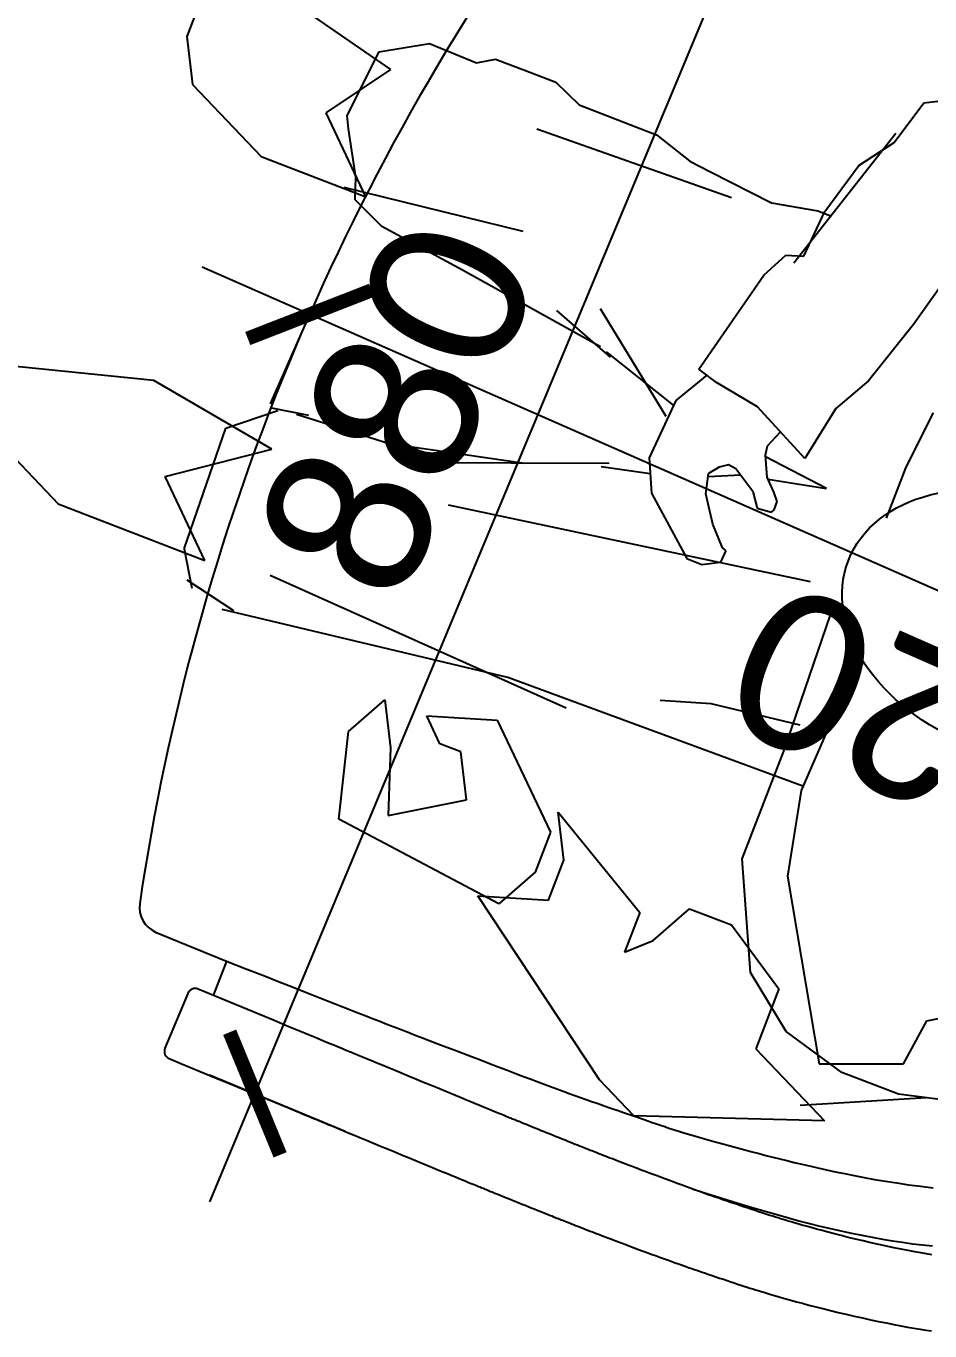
# Model space of a CAD drawing. Header units: millimetres. Extents: x -18512 to 101824, y -95768 to 52898.
# Drawn here: x 74625 to 75203, y -62306 to -61471 of the extents above; entities that cross this region are included whole.
import ezdxf

# ---------------------------------------------------------------- set-up
doc = ezdxf.new("R2010")
doc.units = ezdxf.units.MM
doc.header["$LTSCALE"] = 25
doc.header["$PDMODE"] = 3
doc.layers.get('0').update_dxf_attribs({"color": 254, "lineweight": 0})
doc.layers.get('Defpoints').update_dxf_attribs({"lineweight": 0})
doc.layers.add('721T_Furniture', color=1, linetype='Continuous')
doc.layers.add('WD-PEOPLE', color=8, linetype='Continuous')
doc.layers.add('I-WALL', color=2, linetype='Continuous', lineweight=9)
doc.styles.add('FW_Calibri', font='calibri.ttf')
doc.dimstyles.new('1-50', dxfattribs={"dimscale": 50, "dimtxt": 2, "dimasz": 1.2, "dimexe": 1.25, "dimexo": 0.625, "dimtad": 1, "dimdec": 0, "dimtxsty": 'FW_Calibri', "dimblk": 'ARCHTICK', "dimcen": 2.5, "dimdle": 1.5, "dimadec": 0, "dimazin": 0, "dimtfac": 1, "dimtdec": 0, "dimtmove": 0, "dimatfit": 3, "dimfxl": 6, "dimfxlon": 1, "dimarcsym": 0})

# ---------------------------------------------------------------- blocks, each defined once
blk = doc.blocks.new('Reception Armchair')
for p, q in [((19781.29, 17321.21), (19799.76, 17321.59)), ((19781.29, 17282.52), (19781.29, 17321.21))]:
    blk.add_line(p, q)
blk.add_lwpolyline([(19782.64, 17707.2), (19783.27, 17704.48), (19783.91, 17701.61), (19784.56, 17698.55), (19785.23, 17695.28), (19785.92, 17691.78), (19786.63, 17688.08), (19787.33, 17684.24), (19788.04, 17680.31), (19788.72, 17676.34), (19789.38, 17672.39), (19790.01, 17668.5), (19790.6, 17664.74), (19791.13, 17661.12), (19791.63, 17657.65), (19792.08, 17654.34), (19792.49, 17651.21), (19792.86, 17648.26), (19793.2, 17645.5), (19793.5, 17642.96), (19793.76, 17640.63), (19794, 17638.55), (19794.2, 17636.7), (19794.37, 17635.05), (19794.53, 17633.56), (19794.66, 17632.17), (19794.79, 17630.85), (19794.91, 17629.54), (19795.03, 17628.2), (19795.15, 17626.81), (19795.27, 17625.38), (19795.4, 17623.89), (19795.52, 17622.36), (19795.65, 17620.76), (19795.78, 17619.11), (19795.91, 17617.4), (19796.04, 17615.62), (19796.17, 17613.76), (19796.3, 17611.86), (19796.43, 17609.92), (19796.56, 17608), (19796.69, 17606.1), (19796.81, 17604.28), (19796.92, 17602.53), (19797.02, 17600.88), (19797.11, 17599.38), (19797.2, 17598), (19797.27, 17596.71), (19797.34, 17595.47), (19797.41, 17594.24), (19797.48, 17592.98), (19797.55, 17591.66), (19797.62, 17590.24), (19797.69, 17588.71), (19797.77, 17587.06), (19797.85, 17585.3), (19797.94, 17583.43), (19798.02, 17581.45), (19798.11, 17579.38), (19798.2, 17577.22), (19798.29, 17574.96), (19798.38, 17572.62), (19798.46, 17570.24), (19798.55, 17567.83), (19798.63, 17565.45), (19798.71, 17563.15), (19798.78, 17560.97), (19798.85, 17558.95), (19798.91, 17557.14), (19798.96, 17555.58), (19799, 17554.23), (19799.04, 17553.04), (19799.07, 17551.99), (19799.1, 17551.03), (19799.12, 17550.11), (19799.15, 17549.17), (19799.17, 17548.2), (19799.2, 17547.11), (19799.22, 17545.95), (19799.25, 17544.72), (19799.28, 17543.45), (19799.31, 17542.15), (19799.34, 17540.82), (19799.36, 17539.5), (19799.39, 17538.19), (19799.41, 17536.91), (19799.44, 17535.66), (19799.46, 17534.44), (19799.48, 17533.27), (19799.5, 17532.15), (19799.52, 17531.09), (19799.53, 17530.09), (19799.55, 17529.16), (19799.56, 17528.31), (19799.58, 17527.51), (19799.59, 17526.76), (19799.6, 17526.01), (19799.61, 17525.26), (19799.62, 17524.47), (19799.63, 17523.62), (19799.64, 17522.69), (19799.65, 17521.66), (19799.67, 17520.54), (19799.68, 17519.33), (19799.69, 17518.04), (19799.71, 17516.68), (19799.72, 17515.25), (19799.74, 17513.76), (19799.75, 17512.21), (19799.77, 17510.62), (19799.78, 17508.99), (19799.8, 17507.34), (19799.81, 17505.68), (19799.82, 17504.04), (19799.83, 17502.42), (19799.84, 17500.84), (19799.85, 17499.31), (19799.86, 17497.85), (19799.87, 17496.46), (19799.88, 17495.14), (19799.88, 17493.89), (19799.89, 17492.7), (19799.89, 17491.6), (19799.9, 17490.56), (19799.9, 17489.6), (19799.9, 17488.72), (19799.9, 17487.91), (19799.91, 17487.16), (19799.91, 17486.46), (19799.91, 17485.81), (19799.91, 17485.18), (19799.92, 17484.57), (19799.92, 17483.97), (19799.92, 17483.38), (19799.92, 17482.77), (19799.93, 17482.12), (19799.93, 17481.42), (19799.93, 17480.64), (19799.93, 17479.77), (19799.93, 17478.79), (19799.94, 17477.67), (19799.94, 17476.41), (19799.94, 17474.98), (19799.94, 17473.4), (19799.94, 17471.64), (19799.95, 17469.7), (19799.95, 17467.59), (19799.95, 17465.28), (19799.95, 17462.78), (19799.95, 17460.07), (19799.95, 17457.18), (19799.95, 17454.11), (19799.95, 17450.87), (19799.95, 17447.48), (19799.95, 17443.95), (19799.94, 17440.29), (19799.94, 17436.52), (19799.94, 17432.66), (19799.93, 17428.75), (19799.93, 17424.86), (19799.92, 17421.05), (19799.92, 17417.38), (19799.91, 17413.92), (19799.91, 17410.71), (19799.9, 17407.83), (19799.9, 17405.32), (19799.89, 17403.16), (19799.89, 17401.3), (19799.89, 17399.7), (19799.89, 17398.32), (19799.88, 17397.13), (19799.88, 17396.09), (19799.88, 17395.14), (19799.88, 17394.25), (19799.88, 17393.33), (19799.88, 17392.28), (19799.87, 17391.01), (19799.87, 17389.44), (19799.87, 17387.45), (19799.87, 17384.97), (19799.86, 17381.9), (19799.85, 17378.15), (19799.85, 17373.64), (19799.84, 17368.3), (19799.83, 17362.06), (19799.82, 17354.84), (19799.8, 17346.56), (19799.79, 17337.17), (19799.74, 17313.31, 0.414074), (19803.73, 17309.3), (19833.77, 17309.25, 0.41444), (19837.78, 17313.25), (19837.79, 17319.61), (19837.8, 17335.48), (19837.82, 17348.4), (19837.83, 17358.73), (19837.84, 17366.86), (19837.85, 17373.17), (19837.85, 17378.04), (19837.86, 17381.84), (19837.87, 17384.91), (19837.87, 17387.39), (19837.87, 17389.38), (19837.87, 17390.95), (19837.88, 17392.22), (19837.88, 17393.27), (19837.88, 17394.19), (19837.88, 17395.08), (19837.88, 17396.03), (19837.88, 17397.08), (19837.89, 17398.27), (19837.89, 17399.64), (19837.89, 17401.24), (19837.89, 17403.1), (19837.9, 17405.26), (19837.9, 17407.77), (19837.91, 17410.65), (19837.91, 17413.86), (19837.92, 17417.32), (19837.92, 17421), (19837.93, 17424.81), (19837.93, 17428.7), (19837.94, 17432.61), (19837.94, 17436.48), (19837.94, 17440.26), (19837.95, 17443.92), (19837.95, 17447.46), (19837.95, 17450.85), (19837.95, 17454.1), (19837.95, 17457.17), (19837.95, 17460.07), (19837.95, 17462.78), (19837.95, 17465.29), (19837.95, 17467.61), (19837.95, 17469.73), (19837.94, 17471.67), (19837.94, 17473.44), (19837.94, 17475.03), (19837.94, 17476.46), (19837.94, 17477.73), (19837.93, 17478.86), (19837.93, 17479.85), (19837.93, 17480.74), (19837.93, 17481.52), (19837.93, 17482.23), (19837.92, 17482.89), (19837.92, 17483.51), (19837.92, 17484.11), (19837.92, 17484.71), (19837.91, 17485.31), (19837.91, 17485.94), (19837.91, 17486.6), (19837.91, 17487.3), (19837.9, 17488.05), (19837.9, 17488.86), (19837.9, 17489.74), (19837.9, 17490.7), (19837.89, 17491.74), (19837.89, 17492.85), (19837.88, 17494.05), (19837.88, 17495.31), (19837.87, 17496.65), (19837.86, 17498.06), (19837.85, 17499.54), (19837.84, 17501.08), (19837.83, 17502.68), (19837.82, 17504.31), (19837.81, 17505.97), (19837.79, 17507.64), (19837.78, 17509.3), (19837.77, 17510.95), (19837.75, 17512.56), (19837.74, 17514.12), (19837.72, 17515.62), (19837.71, 17517.07), (19837.69, 17518.44), (19837.68, 17519.75), (19837.66, 17520.97), (19837.65, 17522.1), (19837.64, 17523.14), (19837.63, 17524.09), (19837.62, 17524.95), (19837.61, 17525.77), (19837.59, 17526.55), (19837.58, 17527.31), (19837.57, 17528.09), (19837.56, 17528.9), (19837.54, 17529.77), (19837.53, 17530.71), (19837.51, 17531.72), (19837.49, 17532.8), (19837.47, 17533.93), (19837.45, 17535.12), (19837.43, 17536.35), (19837.41, 17537.62), (19837.38, 17538.93), (19837.35, 17540.26), (19837.33, 17541.61), (19837.3, 17542.95), (19837.27, 17544.27), (19837.24, 17545.56), (19837.21, 17546.81), (19837.19, 17547.99), (19837.16, 17549.1), (19837.13, 17550.13), (19837.11, 17551.11), (19837.08, 17552.08), (19837.05, 17553.09), (19837.02, 17554.18), (19836.98, 17555.4), (19836.94, 17556.78), (19836.89, 17558.37), (19836.83, 17560.19), (19836.76, 17562.22), (19836.69, 17564.42), (19836.61, 17566.75), (19836.53, 17569.15), (19836.44, 17571.59), (19836.35, 17574.03), (19836.26, 17576.43), (19836.17, 17578.74), (19836.08, 17580.96), (19835.99, 17583.08), (19835.9, 17585.11), (19835.81, 17587.03), (19835.73, 17588.84), (19835.65, 17590.54), (19835.57, 17592.12), (19835.5, 17593.59), (19835.43, 17594.97), (19835.36, 17596.29), (19835.28, 17597.6), (19835.21, 17598.91), (19835.13, 17600.27), (19835.04, 17601.7), (19834.95, 17603.24), (19834.84, 17604.91), (19834.73, 17606.7), (19834.61, 17608.58), (19834.48, 17610.51), (19834.35, 17612.49), (19834.21, 17614.47), (19834.07, 17616.43), (19833.94, 17618.36), (19833.8, 17620.21), (19833.67, 17622), (19833.53, 17623.73), (19833.4, 17625.4), (19833.27, 17627.01), (19833.14, 17628.57), (19833.01, 17630.08), (19832.88, 17631.54), (19832.76, 17632.97), (19832.63, 17634.39), (19832.49, 17635.84), (19832.34, 17637.37), (19832.17, 17639), (19831.98, 17640.78), (19831.77, 17642.74), (19831.52, 17644.92), (19831.24, 17647.35), (19830.93, 17650.02), (19830.57, 17652.93), (19830.18, 17656.05), (19829.74, 17659.38), (19829.26, 17662.9), (19828.74, 17666.59), (19828.16, 17670.45), (19827.54, 17674.45), (19826.88, 17678.55), (19826.18, 17682.71), (19825.46, 17686.88), (19824.72, 17691.02), (19823.98, 17695.08), (19823.23, 17699.01), (19822.48, 17702.78), (19821.75, 17706.33), (19821.04, 17709.7), (19820.33, 17712.88), (19819.63, 17715.92), (19818.93, 17718.82), (19818.23, 17721.61)], format="xyb")
for points in [[(19797.98, 17582.44), (19797.28, 17590.3), (19796.62, 17597.54), (19796.01, 17604.25), (19795.42, 17610.53), (19794.83, 17616.47), (19794.24, 17622.14), (19793.63, 17627.65), (19792.98, 17633.07), (19792.28, 17638.5), (19791.53, 17643.92), (19790.73, 17649.33), (19789.87, 17654.72), (19788.97, 17660.08), (19788.01, 17665.4), (19787, 17670.67), (19785.94, 17675.88), (19784.82, 17681.01), (19783.65, 17686.08), (19782.42, 17691.08), (19781.14, 17696.01), (19779.8, 17700.87), (19778.4, 17705.66)], [(19781.29, 17321.21), (19781.07, 17332.33), (19780.88, 17341.76), (19780.73, 17349.74), (19780.61, 17356.5), (19780.51, 17362.27), (19780.43, 17367.3), (19780.36, 17371.82), (19780.3, 17376.07), (19780.23, 17380.24), (19780.17, 17384.37), (19780.11, 17388.46), (19780.04, 17392.5), (19779.97, 17396.51), (19779.9, 17400.47), (19779.83, 17404.38), (19779.76, 17408.26), (19779.68, 17412.09), (19779.59, 17415.9), (19779.5, 17419.73), (19779.41, 17423.6), (19779.32, 17427.54), (19779.21, 17431.59), (19779.11, 17435.77), (19779, 17440.12), (19778.88, 17444.64), (19778.76, 17449.3), (19778.64, 17454.06), (19778.52, 17458.85), (19778.39, 17463.64), (19778.27, 17468.36), (19778.15, 17472.96), (19778.03, 17477.4), (19777.91, 17481.63), (19777.8, 17485.66), (19777.68, 17489.51), (19777.57, 17493.2), (19777.45, 17496.73), (19777.33, 17500.14), (19777.2, 17503.43), (19777.07, 17506.63), (19776.93, 17509.75), (19776.79, 17512.81), (19776.63, 17515.8), (19776.48, 17518.73), (19776.32, 17521.63), (19776.16, 17524.48), (19775.99, 17527.31), (19775.83, 17530.12), (19775.66, 17532.92), (19775.5, 17535.69), (19775.34, 17538.42), (19775.18, 17541.11), (19775.03, 17543.73), (19774.88, 17546.28), (19774.74, 17548.73), (19774.6, 17551.09), (19774.46, 17553.35), (19774.33, 17555.54), (19774.19, 17557.72), (19774.03, 17559.95), (19773.86, 17562.26), (19773.65, 17564.72), (19773.41, 17567.37), (19773.12, 17570.27), (19772.79, 17573.46), (19772.41, 17576.88), (19772, 17580.5), (19771.55, 17584.26), (19771.09, 17588.11), (19770.61, 17591.99), (19770.11, 17595.86), (19769.62, 17599.66), (19769.13, 17603.36), (19768.64, 17606.97), (19768.14, 17610.53), (19767.62, 17614.08), (19767.09, 17617.66), (19766.54, 17621.29), (19765.96, 17625.03), (19765.34, 17628.89), (19764.69, 17632.92), (19763.98, 17637.12), (19763.22, 17641.49), (19762.41, 17646.03), (19761.52, 17650.74), (19760.57, 17655.62), (19759.53, 17660.67), (19758.41, 17665.89), (19757.19, 17671.29), (19755.87, 17676.87), (19754.43, 17682.65), (19752.85, 17688.63), (19751.11, 17694.82)]]:
    blk.add_lwpolyline(points)
for centre, radius, start, end in [((19767.78, 17282.71), 13.51, 284.45567, 359.19415), ((19490.5, 18397.74), 1162.5, 256.02931, 283.97069)]:
    blk.add_arc(centre, radius, start, end)
blk = doc.blocks.new('A$C07DF32FA')
for p, q in [((0.31372, 0.57643), (0.33635, 0.65954)), ((0.37018, 0.64763), (0.3927, 0.60012)), ((0.12647, 0.62569), (0.13775, 0.62568)), ((0.13775, 0.62568), (0.1603, 0.61378)), ((0.1603, 0.61378), (0.18282, 0.56627)), ((0.3927, 0.60012), (0.39263, 0.51699)), ((0.32494, 0.50517), (0.31372, 0.57643)), ((0.1151, 0.51882), (0.10385, 0.56633)), ((0.18282, 0.56627), (0.18277, 0.50689)), ((0.35882, 0.55264), (0.32494, 0.50517)), ((0.39263, 0.51699), (0.35882, 0.55264)), ((0.14896, 0.54254), (0.1151, 0.51882)), ((0.18277, 0.50689), (0.14896, 0.54254)), ((0.10876, 0.52807), (0.14623, 0.53186)), ((0.14623, 0.53186), (0.15264, 0.52863)), ((0.32352, 0.53192), (0.30481, 0.50967)), ((0.39091, 0.52941), (0.32352, 0.53192)), ((0.10876, 0.52807), (0.0951, 0.50471)), ((0.15264, 0.52863), (0.17504, 0.51583)), ((0.39091, 0.52941), (0.40885, 0.51813)), ((0.18209, 0.51957), (0.16972, 0.42304)), ((0.41199, 0.49317), (0.40568, 0.52202)), ((0.17504, 0.51583), (0.18607, 0.5118)), ((0.19426, 0.49335), (0.18607, 0.5118)), ((0.30481, 0.51412), (0.30135, 0.49364)), ((0.0951, 0.50471), (0.09564, 0.47786)), ((0.30313, 0.49965), (0.29992, 0.44846)), ((0.39259, 0.34533), (0.41356, 0.49911)), ((0.20055, 0.44532), (0.19426, 0.49335)), ((0.09564, 0.47786), (0.09012, 0.46929)), ((0.39662, 0.31081), (0.38766, 0.48199)), ((0.09012, 0.46929), (0.09011, 0.45224)), ((0.09011, 0.45224), (0.09009, 0.43514)), ((0.29992, 0.44846), (0.28379, 0.37798)), ((0.2119, 0.36267), (0.20055, 0.44532)), ((0.09009, 0.43514), (0.09679, 0.41928)), ((0.11356, 0.32654), (0.11685, 0.43555)), ((0.26784, 0.3362), (0.30478, 0.43288)), ((0.09679, 0.41928), (0.09677, 0.39065)), ((0.28783, 0.21436), (0.31899, 0.40741)), ((0.44964, 0.4137), (0.42707, 0.40184)), ((0.49476, 0.40178), (0.44964, 0.4137)), ((0.42707, 0.40184), (0.44962, 0.38995)), ((0.50596, 0.30677), (0.49476, 0.40178)), ((0.09677, 0.39065), (0.09676, 0.37541)), ((0.21523, 0.35583), (0.20243, 0.39108)), ((0.44962, 0.38995), (0.48345, 0.37804)), ((0.09676, 0.37541), (0.10345, 0.35404)), ((0.42705, 0.37809), (0.41574, 0.34247)), ((0.43832, 0.3662), (0.42705, 0.37809)), ((0.48345, 0.37804), (0.46086, 0.34244)), ((0.19324, 0.37017), (0.23377, 0.31723)), ((0.43831, 0.35433), (0.43832, 0.3662)), ((0.22682, 0.31559), (0.2133, 0.35881)), ((0.10345, 0.35404), (0.10482, 0.34171)), ((0.46086, 0.34244), (0.43831, 0.35433)), ((0.38993, 0.17921), (0.39259, 0.34533)), ((0.10482, 0.34171), (0.10847, 0.30578)), ((0.27093, 0.33958), (0.26502, 0.31402)), ((0.41574, 0.34247), (0.46082, 0.29494)), ((0.22406, 0.31541), (0.25741, 0.31752)), ((0.25741, 0.31752), (0.27445, 0.30969)), ((0.50597, 0.31865), (0.49466, 0.28303)), ((0.57357, 0.22359), (0.50597, 0.31865)), ((0.20574, 0.30482), (0.22406, 0.31541)), ((0.10847, 0.30578), (0.10362, 0.28147)), ((0.20428, 0.30993), (0.14565, 0.29581)), ((0.20752, 0.2986), (0.20428, 0.30993)), ((0.27445, 0.30969), (0.3, 0.27983)), ((0.48338, 0.29492), (0.50596, 0.30677)), ((0.21165, 0.27379), (0.20752, 0.2986)), ((0.14565, 0.29581), (0.13154, 0.28883)), ((0.44954, 0.29495), (0.48333, 0.23554)), ((0.47209, 0.28305), (0.44954, 0.29495)), ((0.46082, 0.29494), (0.48338, 0.29492)), ((0.13372, 0.28341), (0.05047, 0.2578)), ((0.13154, 0.28883), (0.12851, 0.27976)), ((0.25549, 0.28488), (0.24846, 0.26911)), ((0.24877, 0.28119), (0.25386, 0.28527)), ((0.26447, 0.2827), (0.25386, 0.28527)), ((0.49466, 0.28303), (0.47209, 0.28305)), ((0.10248, 0.27781), (0.07335, 0.2698)), ((0.12851, 0.27976), (0.10248, 0.27781)), ((0.10362, 0.28147), (0.10361, 0.27371)), ((0.24575, 0.27714), (0.24877, 0.28119)), ((0.24628, 0.27266), (0.24575, 0.27714)), ((0.27796, 0.27346), (0.26447, 0.2827)), ((0.3, 0.27983), (0.29999, 0.27136)), ((0.07335, 0.2698), (0.05531, 0.25676)), ((0.22814, 0.24066), (0.21165, 0.27379)), ((0.25425, 0.26007), (0.24628, 0.27266)), ((0.28792, 0.26421), (0.27796, 0.27346)), ((0.29999, 0.27136), (0.29524, 0.26261)), ((0.28854, 0.26212), (0.28792, 0.26421)), ((0.28854, 0.26212), (0.29524, 0.26261)), ((0.36696, 0.24016), (0.37492, 0.26591)), ((0.05531, 0.25676), (0.03018, 0.24973)), ((0.22899, 0.26142), (0.2196, 0.25782)), ((0.23389, 0.26071), (0.22899, 0.26142)), ((0.2446, 0.25573), (0.23389, 0.26071)), ((0.23884, 0.22426), (0.23472, 0.26032)), ((0.25093, 0.24933), (0.2446, 0.25573)), ((0.25425, 0.26007), (0.26168, 0.25476)), ((0.03018, 0.24973), (0.00207, 0.19659)), ((0.24542, 0.25491), (0.23884, 0.22426)), ((0.2546, 0.24605), (0.25093, 0.24933)), ((0.26168, 0.25476), (0.26089, 0.24697)), ((0.25931, 0.24599), (0.2546, 0.24605)), ((0.26089, 0.24697), (0.25931, 0.24599)), ((0.17766, 0.22415), (0.19758, 0.23489)), ((0.19758, 0.23489), (0.22814, 0.24066)), ((0.36051, 0.19213), (0.36696, 0.24016)), ((0.48333, 0.23554), (0.5059, 0.23552)), ((0.5059, 0.23552), (0.49461, 0.22366)), ((0.14128, 0.21259), (0.17766, 0.22415)), ((0.49461, 0.22366), (0.47203, 0.2118)), ((0.58484, 0.19983), (0.57357, 0.22359)), ((0.08914, 0.19941), (0.14128, 0.21259)), ((0.47203, 0.2118), (0.47201, 0.18805)), ((0.37651, 0.19534), (0.29329, 0.19858)), ((0.43739, 0.19529), (0.37651, 0.19534)), ((0.49184, 0.16962), (0.43739, 0.19529)), ((0.55091, 0.10486), (0.58484, 0.19983)), ((0.21316, 0.18909), (0.18117, 0.18589)), ((0.24198, 0.18907), (0.21316, 0.18909)), ((0.47201, 0.18805), (0.49455, 0.15241)), ((0.31568, 0.17616), (0.39256, 0.17932)), ((0.39256, 0.17932), (0.43737, 0.16967)), ((0.43737, 0.16967), (0.52378, 0.11834)), ((0.51422, 0.14075), (0.49184, 0.16962)), ((0.49455, 0.15241), (0.52839, 0.15238)), ((0.52839, 0.15238), (0.55091, 0.10486)), ((0.52377, 0.10555), (0.51422, 0.14075)), ((0.52378, 0.11834), (0.50776, 0.07672)), ((0.52016, 0.05921), (0.54793, 0.11974)), ((0.52375, 0.07348), (0.52377, 0.10555)), ((0.50776, 0.07672), (0.4821, 0.07351)), ((0.4821, 0.07351), (0.45966, 0.03834)), ((0.51731, 0.04786), (0.52375, 0.07348))]:
    blk.add_line(p, q)
at = {"extrusion": (0, 0, -1)}
blk.add_ellipse((0.27008, 0.10478), major_axis=(-0.00008, -0.095), ratio=0.712524, dxfattribs=at)
blk = doc.blocks.new('_ArchTick')
at = {"color": 0, "linetype": 'ByBlock', "const_width": 0.15}
blk.add_lwpolyline([(-0.5, -0.5), (0.5, 0.5)], dxfattribs=at)
blk = doc.blocks.new('*D486')
at = {"layer": 'Defpoints', "color": 0, "transparency": 16777216}
for p in [(74806.28, -61655.16), (74806.28, -61655.16), (75648.53, -62025.51)]:
    blk.add_point(p, dxfattribs=at)
at = {"layer": 'I-WALL', "color": 0, "lineweight": -2, "transparency": 16777216}
for p, q in [((75717.19, -62055.7), (74737.62, -61624.97)), ((74806.28, -61655.16), (74781.12, -61712.37)), ((75648.53, -62025.51), (75623.38, -62082.72))]:
    blk.add_line(p, q, dxfattribs=at)
at = {"layer": 'I-WALL', "color": 0, "lineweight": -2, "transparency": 16777216, "xscale": 59.99999999999995, "yscale": 59.99999999999995, "zscale": 59.99999999999995}
for p, rotation in [((74806.28, -61655.16), 156.264243963701), ((75648.53, -62025.51), 336.264243963701)]:
    blk.add_blockref('_ArchTick', p, dxfattribs=dict(at, rotation=rotation))
at = {"layer": 'I-WALL', "color": 0, "transparency": 16777216, "insert": (75194.21, -61915.84), "char_height": 100, "attachment_point": 5, "rotation": 156.26424, "style": 'FW_Calibri'}
blk.add_mtext('920', dxfattribs=at)
blk = doc.blocks.new('*D487')
at = {"layer": 'Defpoints', "color": 0, "transparency": 16777216}
for p in [(75052.3, -61316.9), (75110.09, -61340.98), (74713.52, -62129.6)]:
    blk.add_point(p, dxfattribs=at)
at = {"layer": 'I-WALL', "color": 0, "lineweight": -2, "transparency": 16777216}
for p, q in [((74742.45, -62222.91), (75138.95, -61271.76)), ((75081.15, -61328.92), (75167.78, -61365.03)), ((74742.36, -62141.62), (74828.99, -62177.74))]:
    blk.add_line(p, q, dxfattribs=at)
at = {"layer": 'I-WALL', "color": 0, "lineweight": -2, "transparency": 16777216, "xscale": 59.99999999999995, "yscale": 59.99999999999995, "zscale": 59.99999999999995}
for p, rotation in [((75110.09, -61340.98), 67.37075800061929), ((74771.31, -62153.69), 247.3707580006193)]:
    blk.add_blockref('_ArchTick', p, dxfattribs=dict(at, rotation=rotation))
at = {"layer": 'I-WALL', "color": 0, "transparency": 16777216, "insert": (74864.57, -61715.6), "char_height": 100, "attachment_point": 5, "rotation": 67.37076, "style": 'FW_Calibri'}
blk.add_mtext('880', dxfattribs=at)

msp = doc.modelspace()

# ---------------------------------------------------------------- block references
at = {"layer": '721T_Furniture', "xscale": 1.266976664679543, "yscale": 1.266976664679543, "zscale": 1.266976664679543, "rotation": 247.6065629790073}
msp.add_blockref('Reception Armchair', (64010.36, -30536.09), dxfattribs=at)
at = {"layer": 'WD-PEOPLE', "xscale": -1210.856992211345, "yscale": 1210.856992211345, "zscale": 1210.856992211345, "rotation": 68.87918154261591}
msp.add_blockref('A$C07DF32FA', (75494.62, -61594.66), dxfattribs=at)

# ---------------------------------------------------------------- dimensions: what is measured, and where the dimension line sits
at = {"layer": 'I-WALL', "color": 1, "true_color": 0xf40b0b}
for p1, p2, distance, picture, middle in [((74713.52, -62129.6), (75052.3, -61316.9), -62.61, '*D487', (74864.57, -61715.6)), ((75648.53, -62025.51), (74806.28, -61655.16), 0, '*D486', (75194.21, -61915.84))]:
    dim = msp.add_aligned_dim(p1=p1, p2=p2, distance=distance, dimstyle='1-50', dxfattribs=at)
    dim.commit()
    dim.dimension.update_dxf_attribs({"geometry": picture, "text_midpoint": middle})

doc.saveas('drawing.dxf')
